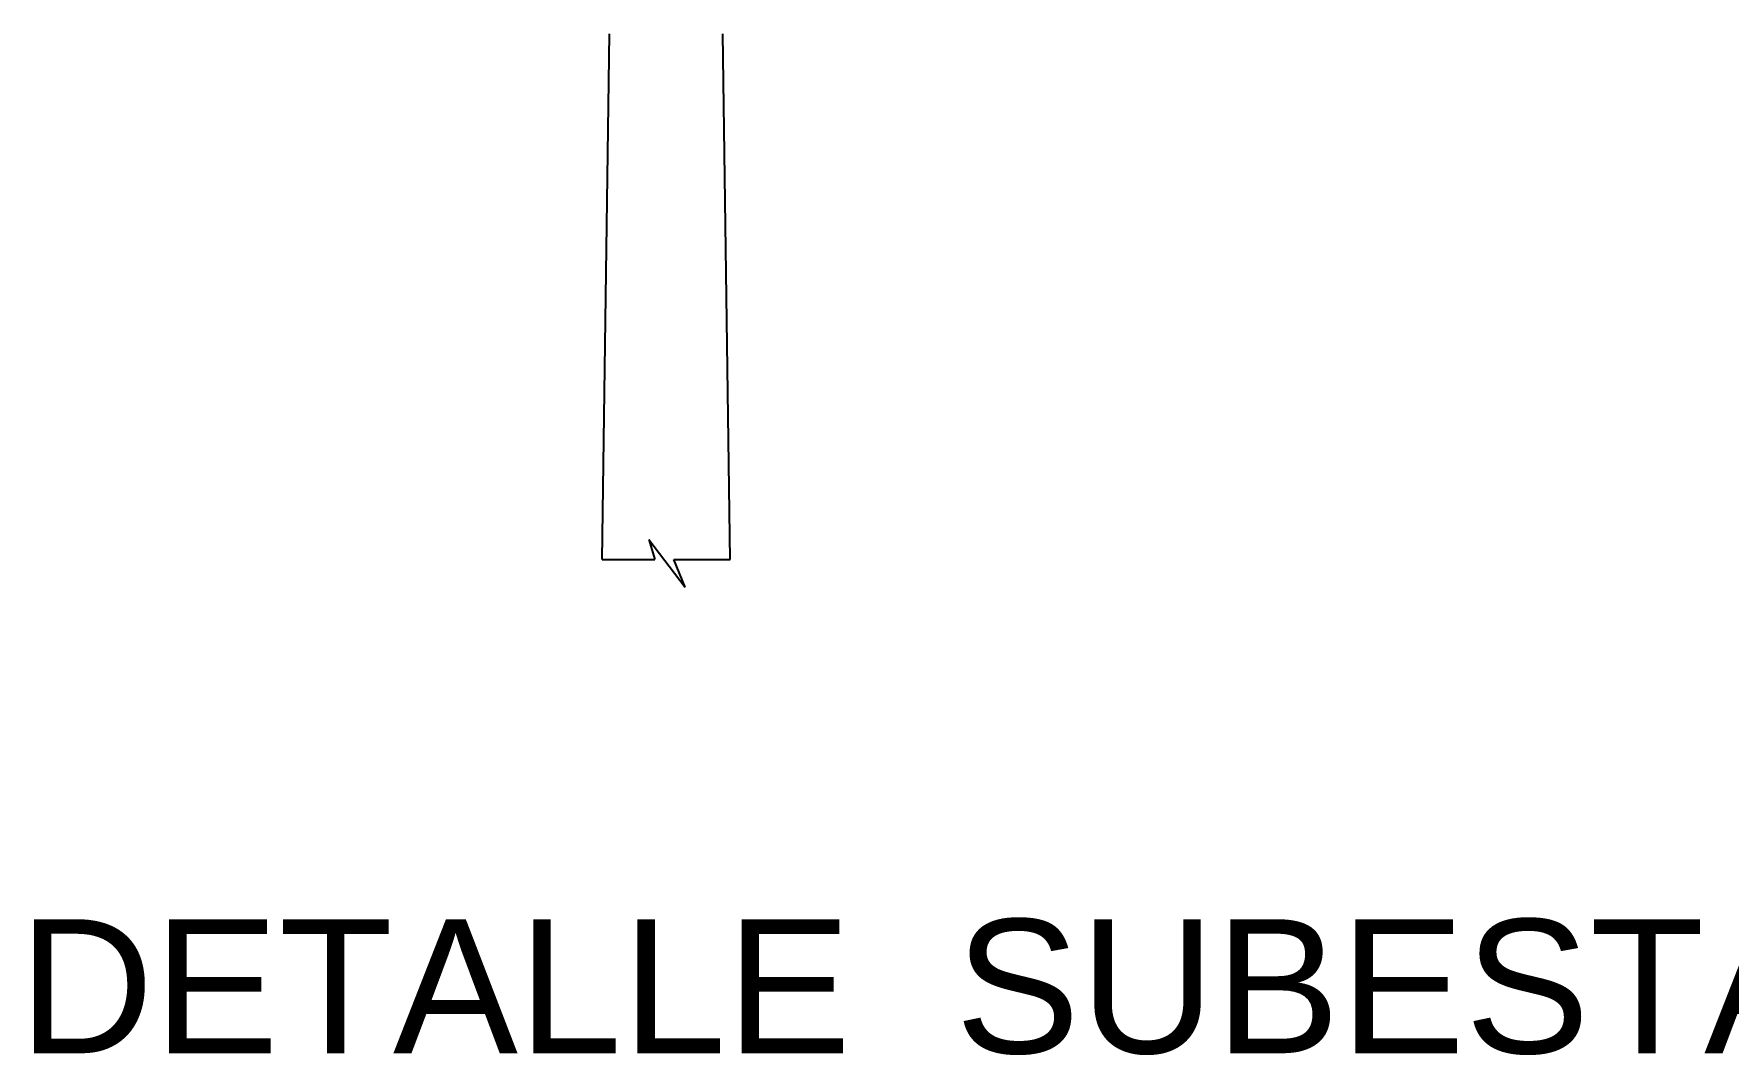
# Model space of a CAD drawing. Header units: millimetres. Extents: x 3057.5 to 3131.2, y 1715.9 to 1738.7.
# Drawn here: x 3057.51 to 3070.15, y 1716.76 to 1724.38 of the extents above; entities that cross this region are included whole.
import ezdxf

# ---------------------------------------------------------------- set-up
doc = ezdxf.new("R2010")
doc.units = ezdxf.units.MM
doc.linetypes.add('ACAD_ISO02W100', pattern=[15, 12, -3])
doc.styles.get("Standard").update_dxf_attribs({"font": 'arial.ttf'})

msp = doc.modelspace()

# ---------------------------------------------------------------- linework, layer by layer
at = {"color": 177, "linetype": 'ACAD_ISO02W100', "true_color": 0x293189}
for p, q in [((3061.751, 1720.458), (3061.807, 1724.38)), ((3062.708, 1720.458), (3062.652, 1724.38)), ((3062.099, 1720.608), (3062.372, 1720.253)), ((3062.099, 1720.608), (3062.144, 1720.458)), ((3061.751, 1720.458), (3062.144, 1720.458)), ((3062.286, 1720.458), (3062.708, 1720.458)), ((3062.372, 1720.253), (3062.286, 1720.458))]:
    msp.add_line(p, q, dxfattribs=at)

# ---------------------------------------------------------------- texts
at = {"linetype": 'ACAD_ISO02W100', "insert": (3057.398, 1717.775), "char_height": 1, "attachment_point": 1}
msp.add_mtext_dynamic_manual_height_columns('DETALLE  SUBESTACION UN POSTES', width=74.14936, gutter_width=12.5, heights=[43.081], dxfattribs=at)

doc.saveas('drawing.dxf')
